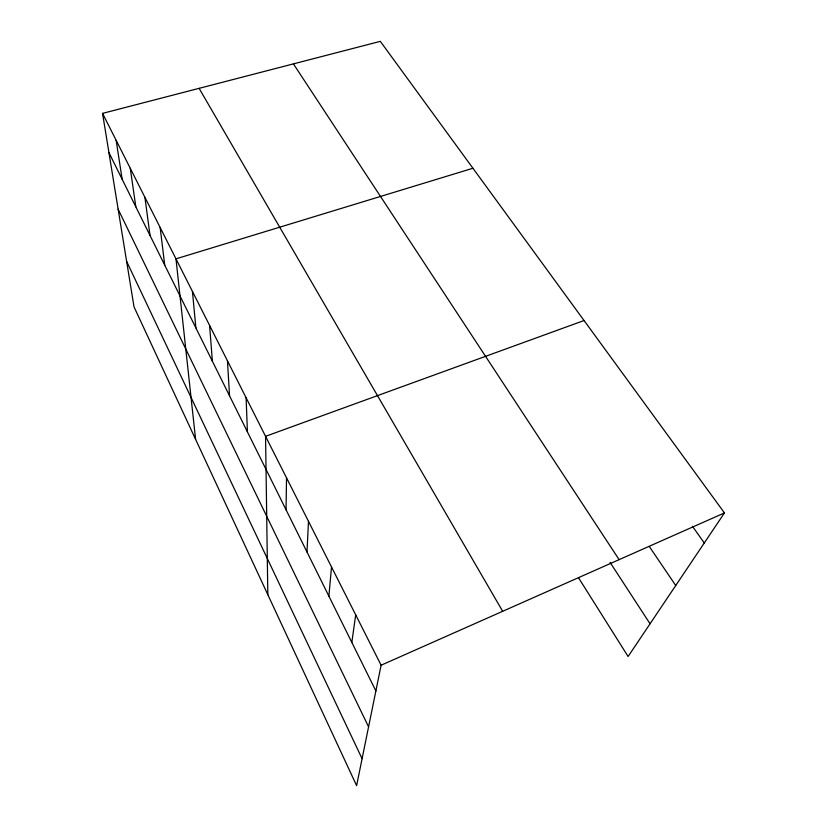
<?xml version="1.0" encoding="UTF-8"?>
<svg xmlns="http://www.w3.org/2000/svg" width="827" height="827" viewBox="0 0 827 827"><rect width="100%" height="100%" fill="white"/><g stroke="black" fill="none" stroke-linecap="round" stroke-linejoin="round"><path stroke-width="1.24" d="M286.059 509.804L286.524 477.861M306.993 552.002L308.492 521.361M328.888 596.164L331.524 566.981M351.826 642.424L355.693 614.874M102.548 113.382L381.113 665.218L356.613 785.65L134.036 306.931L102.548 113.382L380.317 41.35L724.452 512.916L628.106 656.504L578.621 577.918M381.113 665.218L724.452 512.916M584.048 320.525L265.56 436.325L267.824 594.696M472.92 168.253L175.975 258.851L195.596 439.344M692.447 526.282L704.273 542.988M649.371 546.595L675.731 585.516M293.42 63.886L619.113 559.641M610.057 562.37L650.053 623.785M199.111 88.344L502.671 611.298M108.926 152.592L375.882 690.927M118.137 209.221L368.573 726.84M126.624 261.384L362.092 758.71M116.152 140.342L122.138 179.232M130.273 168.305L135.824 206.833M144.921 197.333L150.018 235.447M160.149 227.497L164.728 265.136M192.443 291.476L195.885 327.947M209.593 325.445L212.384 361.213M227.466 360.851L229.544 395.833M246.105 397.777L247.418 431.87"/></g></svg>
